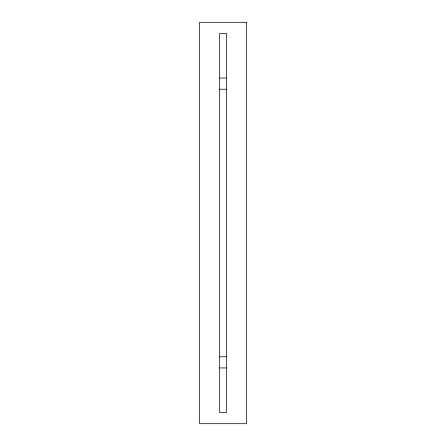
<?xml version="1.0" encoding="UTF-8"?>
<svg xmlns="http://www.w3.org/2000/svg" width="446" height="446" viewBox="0 0 446 446"><rect width="100%" height="100%" fill="white"/><g stroke="black" fill="none" stroke-linecap="round" stroke-linejoin="round"><path stroke-width="0.67" d="M219.655 78.05L226.345 78.05M219.655 89.2L226.345 89.2M219.655 356.8L226.345 356.8M219.655 367.95L226.345 367.95M246.415 22.3L199.585 22.3L199.585 423.7L246.415 423.7L246.415 22.3M226.345 33.45L219.655 33.45L219.655 412.55L226.345 412.55L226.345 33.45"/></g></svg>
